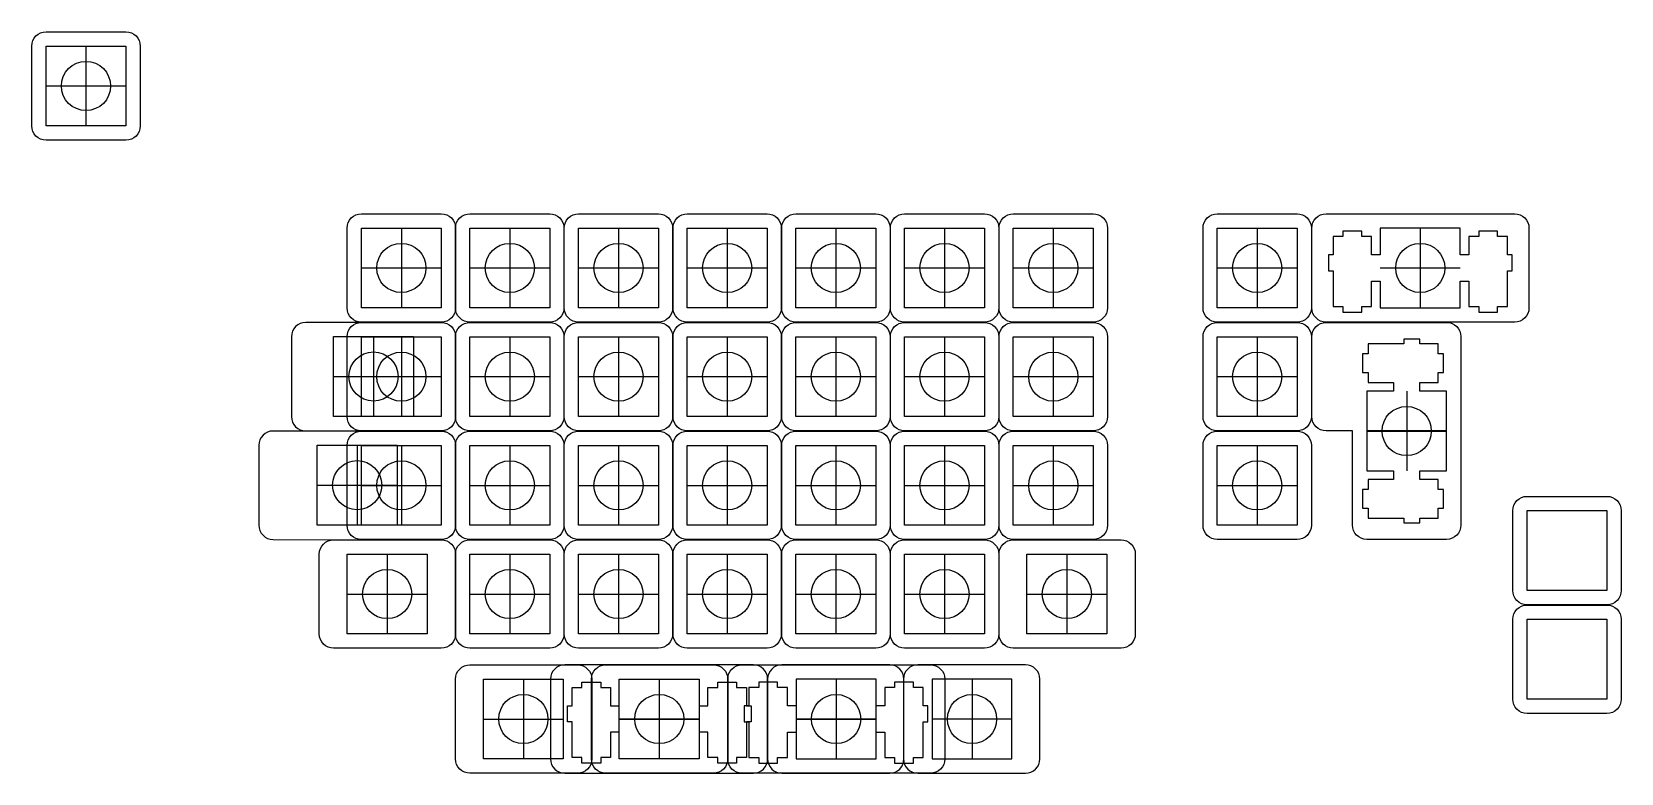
# Model space of a CAD drawing. Header units: millimetres. Extents: x -449 to 264, y -662 to 324.
# Drawn here: x -449.5 to -170.9, y -200.5 to -70.5 of the extents above; entities that cross this region are included whole.
import ezdxf

# ---------------------------------------------------------------- set-up
doc = ezdxf.new("R2010")
doc.units = ezdxf.units.MM
doc.layers.get('0').update_dxf_attribs({"color": 4, "lineweight": 25, "true_color": 0x00ffff})
for name, color, linetype, lineweight, true_color in [('keycap', 56, 'Continuous', 25, 0x808000), ('livello 1', 1, 'Continuous', 25, 0xff0000), ('livello 2', 3, 'Continuous', 25, 0x00ff00), ('livello 3', 6, 'Continuous', 25, 0xff00ff)]:
    doc.layers.add(name, color=color, linetype=linetype, lineweight=lineweight, true_color=true_color)

msp = doc.modelspace()

# ---------------------------------------------------------------- linework, layer by layer
at = {"color": 0}
for p, q in [((-447, -73), (-433, -73)), ((-447, -87), (-447, -73)), ((-433, -73), (-433, -87)), ((-433, -87), (-447, -87)), ((-391.73, -104.9), (-377.73, -104.9)), ((-391.73, -118.9), (-391.73, -104.9)), ((-377.73, -104.9), (-377.73, -118.9)), ((-372.73, -104.9), (-358.73, -104.9)), ((-372.73, -118.9), (-372.73, -104.9)), ((-358.73, -104.9), (-358.73, -118.9)), ((-353.68, -104.9), (-339.68, -104.9)), ((-353.68, -118.9), (-353.68, -104.9)), ((-339.68, -104.9), (-339.68, -118.9)), ((-334.63, -104.9), (-320.63, -104.9)), ((-334.63, -118.9), (-334.63, -104.9)), ((-320.63, -104.9), (-320.63, -118.9)), ((-315.58, -104.9), (-301.58, -104.9)), ((-315.58, -118.9), (-315.58, -104.9)), ((-301.58, -104.9), (-301.58, -118.9)), ((-296.53, -104.9), (-282.53, -104.9)), ((-296.53, -118.9), (-296.53, -104.9)), ((-282.53, -104.9), (-282.53, -118.9)), ((-377.73, -118.9), (-391.73, -118.9)), ((-358.73, -118.9), (-372.73, -118.9)), ((-339.68, -118.9), (-353.68, -118.9)), ((-320.63, -118.9), (-334.63, -118.9)), ((-301.58, -118.9), (-315.58, -118.9)), ((-282.53, -118.9), (-296.53, -118.9)), ((-396.61, -123.93), (-382.61, -123.93)), ((-396.61, -137.93), (-396.61, -123.93)), ((-382.61, -123.93), (-382.61, -137.93)), ((-372.73, -123.95), (-358.73, -123.95)), ((-372.73, -137.95), (-372.73, -123.95)), ((-358.73, -123.95), (-358.73, -137.95)), ((-353.68, -123.95), (-339.68, -123.95)), ((-353.68, -137.95), (-353.68, -123.95)), ((-339.68, -123.95), (-339.68, -137.95)), ((-334.63, -123.95), (-320.63, -123.95)), ((-334.63, -137.95), (-334.63, -123.95)), ((-320.63, -123.95), (-320.63, -137.95)), ((-315.58, -123.95), (-301.58, -123.95)), ((-315.58, -137.95), (-315.58, -123.95)), ((-301.58, -123.95), (-301.58, -137.95)), ((-296.53, -123.95), (-282.53, -123.95)), ((-296.53, -137.95), (-296.53, -123.95)), ((-282.53, -123.95), (-282.53, -137.95)), ((-382.61, -137.93), (-396.61, -137.93)), ((-358.73, -137.95), (-372.73, -137.95)), ((-339.68, -137.95), (-353.68, -137.95)), ((-320.63, -137.95), (-334.63, -137.95)), ((-301.58, -137.95), (-315.58, -137.95)), ((-282.53, -137.95), (-296.53, -137.95)), ((-399.47, -142.98), (-385.47, -142.98)), ((-399.47, -156.98), (-399.47, -142.98)), ((-385.47, -142.98), (-385.47, -156.98)), ((-372.73, -143), (-358.73, -143)), ((-372.73, -157), (-372.73, -143)), ((-358.73, -143), (-358.73, -157)), ((-353.68, -143), (-339.68, -143)), ((-353.68, -157), (-353.68, -143)), ((-339.68, -143), (-339.68, -157)), ((-334.63, -143), (-320.63, -143)), ((-334.63, -157), (-334.63, -143)), ((-320.63, -143), (-320.63, -157)), ((-315.58, -143), (-301.58, -143)), ((-315.58, -157), (-315.58, -143)), ((-301.58, -143), (-301.58, -157)), ((-296.53, -143), (-282.53, -143)), ((-296.53, -157), (-296.53, -143)), ((-282.53, -143), (-282.53, -157)), ((-385.47, -156.98), (-399.47, -156.98)), ((-358.73, -157), (-372.73, -157)), ((-339.68, -157), (-353.68, -157)), ((-320.63, -157), (-334.63, -157)), ((-301.58, -157), (-315.58, -157)), ((-282.53, -157), (-296.53, -157)), ((-394.23, -162.05), (-380.23, -162.05)), ((-394.23, -176.05), (-394.23, -162.05)), ((-380.23, -162.05), (-380.23, -176.05)), ((-372.73, -162.05), (-358.73, -162.05)), ((-372.73, -176.05), (-372.73, -162.05)), ((-358.73, -162.05), (-358.73, -176.05)), ((-353.68, -162.05), (-339.68, -162.05)), ((-353.68, -176.05), (-353.68, -162.05)), ((-339.68, -162.05), (-339.68, -176.05)), ((-334.63, -162.05), (-320.63, -162.05)), ((-334.63, -176.05), (-334.63, -162.05)), ((-320.63, -162.05), (-320.63, -176.05)), ((-315.58, -162.05), (-301.58, -162.05)), ((-315.58, -176.05), (-315.58, -162.05)), ((-301.58, -162.05), (-301.58, -176.05)), ((-296.53, -162.05), (-282.53, -162.05)), ((-296.53, -176.05), (-296.53, -162.05)), ((-282.53, -162.05), (-282.53, -176.05)), ((-380.23, -176.05), (-394.23, -176.05)), ((-358.73, -176.05), (-372.73, -176.05)), ((-339.68, -176.05), (-353.68, -176.05)), ((-320.63, -176.05), (-334.63, -176.05)), ((-301.58, -176.05), (-315.58, -176.05)), ((-282.53, -176.05), (-296.53, -176.05)), ((-370.35, -183.96), (-356.35, -183.96)), ((-370.35, -197.96), (-370.35, -183.96)), ((-356.35, -183.96), (-356.35, -197.96)), ((-346.54, -183.96), (-332.53, -183.96)), ((-346.54, -197.96), (-346.54, -183.96)), ((-332.53, -183.96), (-332.53, -197.96)), ((-322.09, -185.43), (-323.81, -185.43)), ((-323.81, -185.43), (-323.81, -188.66)), ((-318.79, -184.51), (-322.09, -184.51)), ((-322.09, -184.51), (-322.09, -185.43)), ((-318.79, -185.43), (-318.79, -184.51)), ((-317.06, -185.43), (-318.79, -185.43)), ((-317.06, -188.66), (-317.06, -185.43)), ((-315.54, -183.96), (-315.54, -188.66)), ((-301.54, -183.96), (-315.54, -183.96)), ((-301.54, -188.66), (-301.54, -183.96)), ((-298.29, -185.43), (-300.01, -185.43)), ((-300.01, -185.43), (-300.01, -188.66)), ((-294.99, -184.51), (-298.29, -184.51)), ((-298.29, -184.51), (-298.29, -185.43)), ((-294.99, -185.43), (-294.99, -184.51)), ((-293.26, -185.43), (-294.99, -185.43)), ((-293.26, -188.66), (-293.26, -185.43)), ((-323.81, -188.66), (-324.64, -188.66)), ((-324.64, -188.66), (-324.64, -191.46)), ((-315.54, -188.66), (-317.06, -188.66)), ((-300.01, -188.66), (-301.54, -188.66)), ((-292.44, -188.66), (-293.26, -188.66)), ((-292.44, -191.46), (-292.44, -188.66)), ((-324.64, -191.46), (-323.81, -191.46)), ((-323.81, -191.46), (-323.81, -197.73)), ((-293.26, -197.73), (-293.26, -191.46)), ((-293.26, -191.46), (-292.44, -191.46)), ((-317.06, -197.73), (-317.06, -193.26)), ((-317.06, -193.26), (-315.54, -193.26)), ((-315.54, -193.26), (-315.54, -197.96)), ((-301.54, -197.96), (-301.54, -193.26)), ((-301.54, -193.26), (-300.01, -193.26)), ((-300.01, -193.26), (-300.01, -197.73)), ((-323.81, -197.73), (-322.09, -197.73)), ((-322.09, -197.73), (-322.09, -198.71)), ((-318.79, -198.71), (-318.79, -197.73)), ((-318.79, -197.73), (-317.06, -197.73)), ((-300.01, -197.73), (-298.29, -197.73)), ((-298.29, -197.73), (-298.29, -198.71)), ((-294.99, -198.71), (-294.99, -197.73)), ((-294.99, -197.73), (-293.26, -197.73)), ((-356.35, -197.96), (-370.35, -197.96)), ((-332.53, -197.96), (-346.54, -197.96)), ((-322.09, -198.71), (-318.79, -198.71)), ((-315.54, -197.96), (-301.54, -197.96)), ((-298.29, -198.71), (-294.99, -198.71))]:
    msp.add_line(p, q, dxfattribs=at)
at = {"layer": 'keycap', "flags": 128}
for points in [[(-430.5, -87, -0.414214), (-433, -89.5), (-447, -89.5, -0.414214), (-449.5, -87), (-449.5, -73, -0.414214), (-447, -70.5), (-433, -70.5, -0.414214), (-430.5, -73)], [(-375.23, -118.9, -0.414214), (-377.73, -121.4), (-391.73, -121.4, -0.414214), (-394.23, -118.9), (-394.23, -104.9, -0.414214), (-391.73, -102.4), (-377.73, -102.4, -0.414214), (-375.23, -104.9)], [(-358.73, -102.4, -0.414214), (-356.23, -104.9), (-356.23, -118.9, -0.414214), (-358.73, -121.4), (-372.73, -121.4, -0.414214), (-375.23, -118.9), (-375.23, -104.9, -0.414214), (-372.73, -102.4)], [(-339.68, -102.4, -0.414214), (-337.18, -104.9), (-337.18, -118.9, -0.414214), (-339.68, -121.4), (-353.68, -121.4, -0.414214), (-356.18, -118.9), (-356.18, -104.9, -0.414214), (-353.68, -102.4)], [(-320.63, -102.4, -0.414214), (-318.13, -104.9), (-318.13, -118.9, -0.414214), (-320.63, -121.4), (-334.63, -121.4, -0.414214), (-337.13, -118.9), (-337.13, -104.9, -0.414214), (-334.63, -102.4)], [(-301.58, -102.4, -0.414214), (-299.08, -104.9), (-299.08, -118.9, -0.414214), (-301.58, -121.4), (-315.58, -121.4, -0.414214), (-318.08, -118.9), (-318.08, -104.9, -0.414214), (-315.58, -102.4)], [(-282.53, -102.4, -0.414214), (-280.03, -104.9), (-280.03, -118.9, -0.414214), (-282.53, -121.4), (-296.53, -121.4, -0.414214), (-299.03, -118.9), (-299.03, -104.9, -0.414214), (-296.53, -102.4)], [(-356.23, -137.95, -0.414214), (-358.73, -140.45), (-372.73, -140.45, -0.414214), (-375.23, -137.95), (-375.23, -123.95, -0.414214), (-372.73, -121.45), (-358.73, -121.45, -0.414214), (-356.23, -123.95)], [(-356.18, -123.95, -0.414214), (-353.68, -121.45), (-339.68, -121.45, -0.414214), (-337.18, -123.95), (-337.18, -137.95, -0.414214), (-339.68, -140.45), (-353.68, -140.45, -0.414214), (-356.18, -137.95)], [(-334.63, -140.45, -0.414214), (-337.13, -137.95), (-337.13, -123.95, -0.414214), (-334.63, -121.45), (-320.63, -121.45, -0.414214), (-318.13, -123.95), (-318.13, -137.95, -0.414214), (-320.63, -140.45)], [(-315.58, -140.45, -0.414214), (-318.08, -137.95), (-318.08, -123.95, -0.414214), (-315.58, -121.45), (-301.58, -121.45, -0.414214), (-299.08, -123.95), (-299.08, -137.95, -0.414214), (-301.58, -140.45)], [(-280.03, -137.95, -0.414214), (-282.53, -140.45), (-296.53, -140.45, -0.414214), (-299.03, -137.95), (-299.03, -123.95, -0.414214), (-296.53, -121.45), (-282.53, -121.45, -0.414214), (-280.03, -123.95)], [(-356.23, -157, -0.414214), (-358.73, -159.5), (-372.73, -159.5, -0.414214), (-375.23, -157), (-375.23, -143, -0.414214), (-372.73, -140.5), (-358.73, -140.5, -0.414214), (-356.23, -143)], [(-339.68, -140.5, -0.414214), (-337.18, -143), (-337.18, -157, -0.414214), (-339.68, -159.5), (-353.68, -159.5, -0.414214), (-356.18, -157), (-356.18, -143, -0.414214), (-353.68, -140.5)], [(-337.13, -143, -0.414214), (-334.63, -140.5), (-320.63, -140.5, -0.414214), (-318.13, -143), (-318.13, -157, -0.414214), (-320.63, -159.5), (-334.63, -159.5, -0.414214), (-337.13, -157)], [(-318.08, -143, -0.414214), (-315.58, -140.5), (-301.58, -140.5, -0.414214), (-299.08, -143), (-299.08, -157, -0.414214), (-301.58, -159.5), (-315.58, -159.5, -0.414214), (-318.08, -157)], [(-299.03, -143, -0.414214), (-296.53, -140.5), (-282.53, -140.5, -0.414214), (-280.03, -143), (-280.03, -157, -0.414214), (-282.53, -159.5), (-296.53, -159.5, -0.414214), (-299.03, -157)], [(-356.23, -176.05, -0.414214), (-358.73, -178.55), (-372.73, -178.55, -0.414214), (-375.23, -176.05), (-375.23, -162.05, -0.414214), (-372.73, -159.55), (-358.73, -159.55, -0.414214), (-356.23, -162.05)], [(-356.18, -162.05, -0.414214), (-353.68, -159.55), (-339.68, -159.55, -0.414214), (-337.18, -162.05), (-337.18, -176.05, -0.414214), (-339.68, -178.55), (-353.68, -178.55, -0.414214), (-356.18, -176.05)], [(-337.13, -162.05, -0.414214), (-334.63, -159.55), (-320.63, -159.55, -0.414214), (-318.13, -162.05), (-318.13, -176.05, -0.414214), (-320.63, -178.55), (-334.63, -178.55, -0.414214), (-337.13, -176.05)], [(-318.08, -162.05, -0.414214), (-315.58, -159.55), (-301.58, -159.55, -0.414214), (-299.08, -162.05), (-299.08, -176.05, -0.414214), (-301.58, -178.55), (-315.58, -178.55, -0.414214), (-318.08, -176.05)], [(-299.03, -162.05, -0.414214), (-296.53, -159.55), (-282.53, -159.55, -0.414214), (-280.03, -162.05), (-280.03, -176.05, -0.414214), (-282.53, -178.55), (-296.53, -178.55, -0.414214), (-299.03, -176.05)]]:
    msp.add_lwpolyline(points, format="xyb", close=True, dxfattribs=at)
for points in [[(-387.49, -121.45), (-401.49, -121.45, 0.414214), (-403.99, -123.95), (-403.99, -137.95, 0.414214), (-401.49, -140.45), (-387.49, -140.45, 0.414214)], [(-391.73, -121.45), (-377.73, -121.45, -0.414214), (-375.23, -123.95), (-375.23, -137.95, -0.414214), (-377.73, -140.45), (-391.73, -140.45, -0.414214)], [(-391.73, -140.48), (-407.21, -140.48, 0.414214), (-409.71, -142.98), (-409.71, -156.98, 0.414214), (-407.21, -159.48), (-391.73, -159.53, 0.414214)], [(-391.73, -140.48), (-377.73, -140.48, -0.414214), (-375.23, -142.98), (-375.23, -156.98, -0.414214), (-377.73, -159.48), (-391.73, -159.48, -0.414214)], [(-382.61, -178.55), (-396.61, -178.55, -0.414214), (-399.11, -176.05), (-399.11, -162.05, -0.414214), (-396.61, -159.55), (-382.61, -159.55)], [(-391.73, -159.55), (-377.73, -159.55, -0.414214), (-375.23, -162.05), (-375.23, -176.05, -0.414214), (-377.73, -178.55), (-391.73, -178.55, -0.414214)], [(-358.73, -200.46), (-372.73, -200.46, -0.414214), (-375.23, -197.96), (-375.23, -183.96, -0.414214), (-372.73, -181.46), (-358.73, -181.46)], [(-367.85, -181.46), (-353.85, -181.46, -0.414214), (-351.35, -183.96), (-351.35, -197.96, -0.414214), (-353.85, -200.46), (-367.85, -200.46, -0.414214)], [(-334.92, -200.46), (-348.92, -200.46, -0.414214), (-351.42, -197.96), (-351.42, -183.96, -0.414214), (-348.92, -181.46), (-334.92, -181.46)], [(-344.03, -181.46), (-330.03, -181.46, -0.414214), (-327.53, -183.96), (-327.53, -197.96, -0.414214), (-330.03, -200.46), (-344.03, -200.46, -0.414214)], [(-305.33, -200.46), (-325.03, -200.46, -0.414214), (-327.53, -197.96), (-327.53, -183.96, -0.414214), (-325.03, -181.46)], [(-325.03, -181.46), (-291.99, -181.46, -0.414214), (-289.49, -183.96), (-289.49, -197.96, -0.414214), (-291.99, -200.46), (-305.33, -200.46)]]:
    msp.add_lwpolyline(points, format="xyb", dxfattribs=at)
at = {"layer": 'livello 1', "flags": 128}
for points in [[(-440, -73), (-440, -87)], [(-447, -80), (-433, -80)], [(-384.73, -104.9), (-384.73, -118.9)], [(-365.73, -104.9), (-365.73, -118.9)], [(-346.68, -104.9), (-346.68, -118.9)], [(-327.63, -104.9), (-327.63, -118.9)], [(-308.58, -104.9), (-308.58, -118.9)], [(-289.53, -104.9), (-289.53, -118.9)], [(-391.73, -111.9), (-377.73, -111.9)], [(-372.73, -111.9), (-358.73, -111.9)], [(-353.68, -111.9), (-339.68, -111.9)], [(-334.63, -111.9), (-320.63, -111.9)], [(-315.58, -111.9), (-301.58, -111.9)], [(-296.53, -111.9), (-282.53, -111.9)], [(-389.61, -123.93), (-389.61, -137.93)], [(-365.73, -123.95), (-365.73, -137.95)], [(-346.68, -123.95), (-346.68, -137.95)], [(-327.63, -123.95), (-327.63, -137.95)], [(-308.58, -123.95), (-308.58, -137.95)], [(-289.53, -123.95), (-289.53, -137.95)], [(-396.61, -130.93), (-382.61, -130.93)], [(-372.73, -130.95), (-358.73, -130.95)], [(-353.68, -130.95), (-339.68, -130.95)], [(-334.63, -130.95), (-320.63, -130.95)], [(-315.58, -130.95), (-301.58, -130.95)], [(-296.53, -130.95), (-282.53, -130.95)], [(-392.47, -142.98), (-392.47, -156.98)], [(-365.73, -143), (-365.73, -157)], [(-346.68, -143), (-346.68, -157)], [(-327.63, -143), (-327.63, -157)], [(-308.58, -143), (-308.58, -157)], [(-289.53, -143), (-289.53, -157)], [(-399.47, -149.98), (-385.47, -149.98)], [(-372.73, -150), (-358.73, -150)], [(-353.68, -150), (-339.68, -150)], [(-334.63, -150), (-320.63, -150)], [(-315.58, -150), (-301.58, -150)], [(-296.53, -150), (-282.53, -150)], [(-387.23, -162.05), (-387.23, -176.05)], [(-365.73, -162.05), (-365.73, -176.05)], [(-346.68, -162.05), (-346.68, -176.05)], [(-327.63, -162.05), (-327.63, -176.05)], [(-308.58, -162.05), (-308.58, -176.05)], [(-289.53, -162.05), (-289.53, -176.05)], [(-394.23, -169.05), (-380.23, -169.05)], [(-372.73, -169.05), (-358.73, -169.05)], [(-353.68, -169.05), (-339.68, -169.05)], [(-334.63, -169.05), (-320.63, -169.05)], [(-315.58, -169.05), (-301.58, -169.05)], [(-296.53, -169.05), (-282.53, -169.05)], [(-363.35, -183.96), (-363.35, -197.96)], [(-339.53, -183.96), (-339.53, -197.96)], [(-308.54, -183.96), (-308.54, -197.96)], [(-370.35, -190.96), (-356.35, -190.96)], [(-346.53, -190.96), (-332.54, -190.96)], [(-315.53, -190.96), (-301.54, -190.96)]]:
    msp.add_lwpolyline(points, dxfattribs=at)
at = {"layer": 'livello 2'}
for centre in [(-440, -80), (-384.73, -111.9), (-365.73, -111.9), (-346.68, -111.9), (-327.63, -111.9), (-308.58, -111.9), (-289.53, -111.9), (-389.61, -130.93), (-365.73, -130.95), (-346.68, -130.95), (-327.63, -130.95), (-308.58, -130.95), (-289.53, -130.95), (-392.47, -149.98), (-365.73, -150), (-346.68, -150), (-327.63, -150), (-308.58, -150), (-289.53, -150), (-387.23, -169.05), (-365.73, -169.05), (-346.68, -169.05), (-327.63, -169.05), (-308.58, -169.05), (-289.53, -169.05), (-363.35, -190.96), (-339.53, -190.96), (-308.54, -190.96)]:
    msp.add_circle(centre, 4.31, dxfattribs=at)
at = {"layer": 'livello 3', "color": 0}
for p, q in [((-391.73, -104.9), (-377.73, -104.9)), ((-391.73, -118.9), (-391.73, -104.9)), ((-377.73, -104.9), (-377.73, -118.9)), ((-372.73, -104.9), (-358.73, -104.9)), ((-372.73, -118.9), (-372.73, -104.9)), ((-358.73, -104.9), (-358.73, -118.9)), ((-353.68, -104.9), (-339.68, -104.9)), ((-353.68, -118.9), (-353.68, -104.9)), ((-339.68, -104.9), (-339.68, -118.9)), ((-334.63, -104.9), (-320.63, -104.9)), ((-334.63, -118.9), (-334.63, -104.9)), ((-320.63, -104.9), (-320.63, -118.9)), ((-315.58, -104.9), (-301.58, -104.9)), ((-315.58, -118.9), (-315.58, -104.9)), ((-301.58, -104.9), (-301.58, -118.9)), ((-296.53, -104.9), (-282.53, -104.9)), ((-296.53, -118.9), (-296.53, -104.9)), ((-282.53, -104.9), (-282.53, -118.9)), ((-277.48, -104.9), (-263.48, -104.9)), ((-277.48, -118.9), (-277.48, -104.9)), ((-263.48, -104.9), (-263.48, -118.9)), ((-241.73, -104.9), (-227.74, -104.9)), ((-241.73, -118.9), (-241.73, -104.9)), ((-227.74, -104.9), (-227.74, -118.9)), ((-216.41, -105.45), (-219.71, -105.45)), ((-219.71, -105.45), (-219.71, -106.37)), ((-216.41, -106.37), (-216.41, -105.45)), ((-213.16, -104.9), (-213.16, -109.6)), ((-199.16, -104.9), (-213.16, -104.9)), ((-199.16, -109.6), (-199.16, -104.9)), ((-192.61, -105.45), (-195.91, -105.45)), ((-195.91, -105.45), (-195.91, -106.37)), ((-192.61, -106.37), (-192.61, -105.45)), ((-219.71, -106.37), (-221.43, -106.37)), ((-221.43, -106.37), (-221.43, -109.6)), ((-214.68, -106.37), (-216.41, -106.37)), ((-214.68, -109.6), (-214.68, -106.37)), ((-195.91, -106.37), (-197.63, -106.37)), ((-197.63, -106.37), (-197.63, -109.6)), ((-190.89, -106.37), (-192.61, -106.37)), ((-190.89, -109.6), (-190.89, -106.37)), ((-221.43, -109.6), (-222.26, -109.6)), ((-222.26, -109.6), (-222.26, -112.4)), ((-213.16, -109.6), (-214.68, -109.6)), ((-197.63, -109.6), (-199.16, -109.6)), ((-190.06, -109.6), (-190.89, -109.6)), ((-190.06, -112.4), (-190.06, -109.6)), ((-222.26, -112.4), (-221.43, -112.4)), ((-221.43, -112.4), (-221.43, -118.67)), ((-214.68, -118.67), (-214.68, -114.2)), ((-214.68, -114.2), (-213.16, -114.2)), ((-213.16, -114.2), (-213.16, -118.9)), ((-199.16, -118.9), (-199.16, -114.2)), ((-199.16, -114.2), (-197.63, -114.2)), ((-197.63, -114.2), (-197.63, -118.67)), ((-190.89, -118.67), (-190.89, -112.4)), ((-190.89, -112.4), (-190.06, -112.4)), ((-377.73, -118.9), (-391.73, -118.9)), ((-358.73, -118.9), (-372.73, -118.9)), ((-339.68, -118.9), (-353.68, -118.9)), ((-320.63, -118.9), (-334.63, -118.9)), ((-301.58, -118.9), (-315.58, -118.9)), ((-282.53, -118.9), (-296.53, -118.9)), ((-263.48, -118.9), (-277.48, -118.9)), ((-227.74, -118.9), (-241.73, -118.9)), ((-221.43, -118.67), (-219.71, -118.67)), ((-219.71, -118.67), (-219.71, -119.65)), ((-219.71, -119.65), (-216.41, -119.65)), ((-216.41, -119.65), (-216.41, -118.67)), ((-216.41, -118.67), (-214.68, -118.67)), ((-213.16, -118.9), (-199.16, -118.9)), ((-197.63, -118.67), (-195.91, -118.67)), ((-195.91, -118.67), (-195.91, -119.65)), ((-195.91, -119.65), (-192.61, -119.65)), ((-192.61, -119.65), (-192.61, -118.67)), ((-192.61, -118.67), (-190.89, -118.67)), ((-391.73, -123.95), (-377.73, -123.95)), ((-391.73, -137.95), (-391.73, -123.95)), ((-377.73, -123.95), (-377.73, -137.95)), ((-372.73, -123.95), (-358.73, -123.95)), ((-372.73, -137.95), (-372.73, -123.95)), ((-358.73, -123.95), (-358.73, -137.95)), ((-353.68, -123.95), (-339.68, -123.95)), ((-353.68, -137.95), (-353.68, -123.95)), ((-339.68, -123.95), (-339.68, -137.95)), ((-334.63, -123.95), (-320.63, -123.95)), ((-334.63, -137.95), (-334.63, -123.95)), ((-320.63, -123.95), (-320.63, -137.95)), ((-315.58, -123.95), (-301.58, -123.95)), ((-315.58, -137.95), (-315.58, -123.95)), ((-301.58, -123.95), (-301.58, -137.95)), ((-296.53, -123.95), (-282.53, -123.95)), ((-296.53, -137.95), (-296.53, -123.95)), ((-282.53, -123.95), (-282.53, -137.95)), ((-277.48, -123.95), (-263.48, -123.95)), ((-277.48, -137.95), (-277.48, -123.95)), ((-263.48, -123.95), (-263.48, -137.95)), ((-241.73, -123.95), (-227.74, -123.95)), ((-241.73, -137.95), (-241.73, -123.95)), ((-227.74, -123.95), (-227.74, -137.95)), ((-209.04, -125.2), (-215.31, -125.2)), ((-215.31, -125.2), (-215.31, -126.92)), ((-209.04, -124.37), (-209.04, -125.2)), ((-206.24, -124.37), (-209.04, -124.37)), ((-206.24, -125.2), (-206.24, -124.37)), ((-203.01, -125.2), (-206.24, -125.2)), ((-203.01, -126.92), (-203.01, -125.2)), ((-215.31, -126.92), (-216.29, -126.92)), ((-216.29, -126.92), (-216.29, -130.22)), ((-202.09, -126.92), (-203.01, -126.92)), ((-202.09, -130.22), (-202.09, -126.92)), ((-216.29, -130.22), (-215.31, -130.22)), ((-215.31, -130.22), (-215.31, -131.95)), ((-203.01, -131.95), (-203.01, -130.22)), ((-203.01, -130.22), (-202.09, -130.22)), ((-210.84, -133.48), (-215.54, -133.48)), ((-215.54, -133.48), (-215.54, -147.47)), ((-215.31, -131.95), (-210.84, -131.95)), ((-210.84, -131.95), (-210.84, -133.48)), ((-206.24, -133.48), (-206.24, -131.95)), ((-206.24, -131.95), (-203.01, -131.95)), ((-201.54, -133.48), (-206.24, -133.48)), ((-201.54, -147.47), (-201.54, -133.48)), ((-377.73, -137.95), (-391.73, -137.95)), ((-358.73, -137.95), (-372.73, -137.95)), ((-339.68, -137.95), (-353.68, -137.95)), ((-320.63, -137.95), (-334.63, -137.95)), ((-301.58, -137.95), (-315.58, -137.95)), ((-282.53, -137.95), (-296.53, -137.95)), ((-263.48, -137.95), (-277.48, -137.95)), ((-227.74, -137.95), (-241.73, -137.95)), ((-391.73, -143), (-377.73, -143)), ((-391.73, -157), (-391.73, -143)), ((-377.73, -143), (-377.73, -157)), ((-372.73, -143), (-358.73, -143)), ((-372.73, -157), (-372.73, -143)), ((-358.73, -143), (-358.73, -157)), ((-353.68, -143), (-339.68, -143)), ((-353.68, -157), (-353.68, -143)), ((-339.68, -143), (-339.68, -157)), ((-334.63, -143), (-320.63, -143)), ((-334.63, -157), (-334.63, -143)), ((-320.63, -143), (-320.63, -157)), ((-315.58, -143), (-301.58, -143)), ((-315.58, -157), (-315.58, -143)), ((-301.58, -143), (-301.58, -157)), ((-296.53, -143), (-282.53, -143)), ((-296.53, -157), (-296.53, -143)), ((-282.53, -143), (-282.53, -157)), ((-277.48, -143), (-263.48, -143)), ((-277.48, -157), (-277.48, -143)), ((-263.48, -143), (-263.48, -157)), ((-241.73, -143), (-227.74, -143)), ((-241.73, -157), (-241.73, -143)), ((-227.74, -143), (-227.74, -157)), ((-215.54, -147.47), (-210.84, -147.47)), ((-210.84, -147.47), (-210.84, -149)), ((-206.24, -149), (-206.24, -147.47)), ((-206.24, -147.47), (-201.54, -147.47)), ((-210.84, -149), (-215.31, -149)), ((-215.31, -149), (-215.31, -150.72)), ((-203.01, -149), (-206.24, -149)), ((-203.01, -150.72), (-203.01, -149)), ((-215.31, -150.72), (-216.29, -150.72)), ((-216.29, -150.72), (-216.29, -154.02)), ((-202.09, -150.72), (-203.01, -150.72)), ((-202.09, -154.02), (-202.09, -150.72)), ((-216.29, -154.02), (-215.31, -154.02)), ((-215.31, -154.02), (-215.31, -155.75)), ((-215.31, -155.75), (-209.04, -155.75)), ((-209.04, -155.75), (-209.04, -156.57)), ((-206.24, -156.57), (-206.24, -155.75)), ((-206.24, -155.75), (-203.01, -155.75)), ((-203.01, -155.75), (-203.01, -154.02)), ((-203.01, -154.02), (-202.09, -154.02)), ((-187.44, -154.43), (-173.44, -154.43)), ((-187.44, -168.43), (-187.44, -154.43)), ((-173.44, -154.43), (-173.44, -168.43)), ((-377.73, -157), (-391.73, -157)), ((-358.73, -157), (-372.73, -157)), ((-339.68, -157), (-353.68, -157)), ((-320.63, -157), (-334.63, -157)), ((-301.58, -157), (-315.58, -157)), ((-282.53, -157), (-296.53, -157)), ((-263.48, -157), (-277.48, -157)), ((-227.74, -157), (-241.73, -157)), ((-209.04, -156.57), (-206.24, -156.57)), ((-372.73, -162.05), (-358.73, -162.05)), ((-372.73, -176.05), (-372.73, -162.05)), ((-358.73, -162.05), (-358.73, -176.05)), ((-353.68, -162.05), (-339.68, -162.05)), ((-353.68, -176.05), (-353.68, -162.05)), ((-339.68, -162.05), (-339.68, -176.05)), ((-334.63, -162.05), (-320.63, -162.05)), ((-334.63, -176.05), (-334.63, -162.05)), ((-320.63, -162.05), (-320.63, -176.05)), ((-315.58, -162.05), (-301.58, -162.05)), ((-315.58, -176.05), (-315.58, -162.05)), ((-301.58, -162.05), (-301.58, -176.05)), ((-296.53, -162.05), (-282.53, -162.05)), ((-296.53, -176.05), (-296.53, -162.05)), ((-282.53, -162.05), (-282.53, -176.05)), ((-275.1, -162.05), (-261.1, -162.05)), ((-275.1, -176.05), (-275.1, -162.05)), ((-261.1, -162.05), (-261.1, -176.05)), ((-173.44, -168.43), (-187.44, -168.43)), ((-187.44, -173.48), (-173.44, -173.48)), ((-187.44, -187.48), (-187.44, -173.48)), ((-173.44, -173.48), (-173.44, -187.48)), ((-358.73, -176.05), (-372.73, -176.05)), ((-339.68, -176.05), (-353.68, -176.05)), ((-320.63, -176.05), (-334.63, -176.05)), ((-301.58, -176.05), (-315.58, -176.05)), ((-282.53, -176.05), (-296.53, -176.05)), ((-261.1, -176.05), (-275.1, -176.05)), ((-173.44, -187.48), (-187.44, -187.48))]:
    msp.add_line(p, q, dxfattribs=at)
at = {"layer": 'livello 3'}
for p, q in [((-354.81, -188.66), (-354.81, -185.43)), ((-354.81, -185.43), (-353.08, -185.43)), ((-353.08, -185.43), (-353.08, -184.51)), ((-353.08, -184.51), (-349.78, -184.51)), ((-349.78, -184.51), (-349.78, -185.43)), ((-349.78, -185.43), (-348.06, -185.43)), ((-348.06, -185.43), (-348.06, -188.66)), ((-346.53, -188.66), (-346.53, -183.96)), ((-346.53, -183.96), (-332.53, -183.96)), ((-332.53, -183.96), (-332.53, -188.66)), ((-331.01, -188.66), (-331.01, -185.43)), ((-331.01, -185.43), (-329.28, -185.43)), ((-329.28, -185.43), (-329.28, -184.51)), ((-329.28, -184.51), (-325.98, -184.51)), ((-325.98, -184.51), (-325.98, -185.43)), ((-325.98, -185.43), (-324.26, -185.43)), ((-324.26, -185.43), (-324.26, -188.66)), ((-301.53, -183.96), (-315.54, -183.96)), ((-315.54, -183.96), (-315.54, -197.96)), ((-301.53, -197.96), (-301.53, -183.96)), ((-277.72, -183.96), (-291.72, -183.96)), ((-291.72, -183.96), (-291.72, -197.96)), ((-277.72, -197.96), (-277.72, -183.96)), ((-355.63, -191.46), (-355.63, -188.66)), ((-355.63, -188.66), (-354.81, -188.66)), ((-348.06, -188.66), (-346.53, -188.66)), ((-332.53, -188.66), (-331.01, -188.66)), ((-324.26, -188.66), (-323.43, -188.66)), ((-323.43, -188.66), (-323.43, -191.46)), ((-354.81, -191.46), (-355.63, -191.46)), ((-354.81, -197.73), (-354.81, -191.46)), ((-323.43, -191.46), (-324.26, -191.46)), ((-324.26, -191.46), (-324.26, -197.73)), ((-346.53, -193.26), (-348.06, -193.26)), ((-348.06, -193.26), (-348.06, -197.73)), ((-346.53, -197.96), (-346.53, -193.26)), ((-331.01, -193.26), (-332.53, -193.26)), ((-332.53, -193.26), (-332.53, -197.96)), ((-331.01, -197.73), (-331.01, -193.26)), ((-353.08, -197.73), (-354.81, -197.73)), ((-353.08, -198.71), (-353.08, -197.73)), ((-348.06, -197.73), (-349.78, -197.73)), ((-349.78, -197.73), (-349.78, -198.71)), ((-329.28, -197.73), (-331.01, -197.73)), ((-329.28, -198.71), (-329.28, -197.73)), ((-324.26, -197.73), (-325.98, -197.73)), ((-325.98, -197.73), (-325.98, -198.71)), ((-349.78, -198.71), (-353.08, -198.71)), ((-332.53, -197.96), (-346.53, -197.96)), ((-325.98, -198.71), (-329.28, -198.71)), ((-315.54, -197.96), (-301.53, -197.96)), ((-291.72, -197.96), (-277.72, -197.96))]:
    msp.add_line(p, q, dxfattribs=at)
at = {"layer": 'livello 3', "flags": 128}
for points in [[(-377.73, -102.4, -0.414214), (-375.23, -104.9), (-375.23, -118.9, -0.414214), (-377.73, -121.4), (-391.73, -121.4, -0.414214), (-394.23, -118.9), (-394.23, -104.9, -0.414214), (-391.73, -102.4)], [(-358.73, -102.4, -0.414214), (-356.23, -104.9), (-356.23, -118.9, -0.414214), (-358.73, -121.4), (-372.73, -121.4, -0.414214), (-375.23, -118.9), (-375.23, -104.9, -0.414214), (-372.73, -102.4)], [(-339.68, -102.4, -0.414214), (-337.18, -104.9), (-337.18, -118.9, -0.414214), (-339.68, -121.4), (-353.68, -121.4, -0.414214), (-356.18, -118.9), (-356.18, -104.9, -0.414214), (-353.68, -102.4)], [(-320.63, -102.4, -0.414214), (-318.13, -104.9), (-318.13, -118.9, -0.414214), (-320.63, -121.4), (-334.63, -121.4, -0.414214), (-337.13, -118.9), (-337.13, -104.9, -0.414214), (-334.63, -102.4)], [(-301.58, -102.4, -0.414214), (-299.08, -104.9), (-299.08, -118.9, -0.414214), (-301.58, -121.4), (-315.58, -121.4, -0.414214), (-318.08, -118.9), (-318.08, -104.9, -0.414214), (-315.58, -102.4)], [(-282.53, -102.4, -0.414214), (-280.03, -104.9), (-280.03, -118.9, -0.414214), (-282.53, -121.4), (-296.53, -121.4, -0.414214), (-299.03, -118.9), (-299.03, -104.9, -0.414214), (-296.53, -102.4)], [(-263.48, -102.4, -0.414214), (-260.98, -104.9), (-260.98, -118.9, -0.414214), (-263.48, -121.4), (-277.48, -121.4, -0.414214), (-279.98, -118.9), (-279.98, -104.9, -0.414214), (-277.48, -102.4)], [(-227.74, -102.4, -0.414214), (-225.24, -104.9), (-225.24, -118.9, -0.414214), (-227.74, -121.4), (-241.73, -121.4, -0.414214), (-244.23, -118.9), (-244.23, -104.9, -0.414214), (-241.73, -102.4)], [(-394.23, -123.95, -0.414214), (-391.73, -121.45), (-377.73, -121.45, -0.414214), (-375.23, -123.95), (-375.23, -137.95, -0.414214), (-377.73, -140.45), (-391.73, -140.45, -0.414214), (-394.23, -137.95)], [(-356.23, -137.95, -0.414214), (-358.73, -140.45), (-372.73, -140.45, -0.414214), (-375.23, -137.95), (-375.23, -123.95, -0.414214), (-372.73, -121.45), (-358.73, -121.45, -0.414214), (-356.23, -123.95)], [(-356.18, -123.95, -0.414214), (-353.68, -121.45), (-339.68, -121.45, -0.414214), (-337.18, -123.95), (-337.18, -137.95, -0.414214), (-339.68, -140.45), (-353.68, -140.45, -0.414214), (-356.18, -137.95)], [(-334.63, -140.45, -0.414214), (-337.13, -137.95), (-337.13, -123.95, -0.414214), (-334.63, -121.45), (-320.63, -121.45, -0.414214), (-318.13, -123.95), (-318.13, -137.95, -0.414214), (-320.63, -140.45)], [(-315.58, -140.45, -0.414214), (-318.08, -137.95), (-318.08, -123.95, -0.414214), (-315.58, -121.45), (-301.58, -121.45, -0.414214), (-299.08, -123.95), (-299.08, -137.95, -0.414214), (-301.58, -140.45)], [(-280.03, -137.95, -0.414214), (-282.53, -140.45), (-296.53, -140.45, -0.414214), (-299.03, -137.95), (-299.03, -123.95, -0.414214), (-296.53, -121.45), (-282.53, -121.45, -0.414214), (-280.03, -123.95)], [(-279.98, -123.95, -0.414214), (-277.48, -121.45), (-263.48, -121.45, -0.414214), (-260.98, -123.95), (-260.98, -137.95, -0.414214), (-263.48, -140.45), (-277.48, -140.45, -0.414214), (-279.98, -137.95)], [(-244.23, -123.95, -0.414214), (-241.73, -121.45), (-227.74, -121.45, -0.414214), (-225.24, -123.95), (-225.24, -137.95, -0.414214), (-227.74, -140.45), (-241.73, -140.45, -0.414214), (-244.23, -137.95)], [(-394.23, -143, -0.414214), (-391.73, -140.5), (-377.73, -140.5, -0.414214), (-375.23, -143), (-375.23, -157, -0.414214), (-377.73, -159.5), (-391.73, -159.5, -0.414214), (-394.23, -157)], [(-356.23, -157, -0.414214), (-358.73, -159.5), (-372.73, -159.5, -0.414214), (-375.23, -157), (-375.23, -143, -0.414214), (-372.73, -140.5), (-358.73, -140.5, -0.414214), (-356.23, -143)], [(-339.68, -140.5, -0.414214), (-337.18, -143), (-337.18, -157, -0.414214), (-339.68, -159.5), (-353.68, -159.5, -0.414214), (-356.18, -157), (-356.18, -143, -0.414214), (-353.68, -140.5)], [(-337.13, -143, -0.414214), (-334.63, -140.5), (-320.63, -140.5, -0.414214), (-318.13, -143), (-318.13, -157, -0.414214), (-320.63, -159.5), (-334.63, -159.5, -0.414214), (-337.13, -157)], [(-318.08, -143, -0.414214), (-315.58, -140.5), (-301.58, -140.5, -0.414214), (-299.08, -143), (-299.08, -157, -0.414214), (-301.58, -159.5), (-315.58, -159.5, -0.414214), (-318.08, -157)], [(-299.03, -143, -0.414214), (-296.53, -140.5), (-282.53, -140.5, -0.414214), (-280.03, -143), (-280.03, -157, -0.414214), (-282.53, -159.5), (-296.53, -159.5, -0.414214), (-299.03, -157)], [(-279.98, -143, -0.414214), (-277.48, -140.5), (-263.48, -140.5, -0.414214), (-260.98, -143), (-260.98, -157, -0.414214), (-263.48, -159.5), (-277.48, -159.5, -0.414214), (-279.98, -157)], [(-244.23, -143, -0.414214), (-241.73, -140.5), (-227.74, -140.5, -0.414214), (-225.24, -143), (-225.24, -157, -0.414214), (-227.74, -159.5), (-241.73, -159.5, -0.414214), (-244.23, -157)], [(-170.94, -168.43, -0.414214), (-173.44, -170.93), (-187.44, -170.93, -0.414214), (-189.94, -168.43), (-189.94, -154.43, -0.414214), (-187.44, -151.93), (-173.44, -151.93, -0.414214), (-170.94, -154.43)], [(-356.23, -176.05, -0.414214), (-358.73, -178.55), (-372.73, -178.55, -0.414214), (-375.23, -176.05), (-375.23, -162.05, -0.414214), (-372.73, -159.55), (-358.73, -159.55, -0.414214), (-356.23, -162.05)], [(-356.18, -162.05, -0.414214), (-353.68, -159.55), (-339.68, -159.55, -0.414214), (-337.18, -162.05), (-337.18, -176.05, -0.414214), (-339.68, -178.55), (-353.68, -178.55, -0.414214), (-356.18, -176.05)], [(-337.13, -162.05, -0.414214), (-334.63, -159.55), (-320.63, -159.55, -0.414214), (-318.13, -162.05), (-318.13, -176.05, -0.414214), (-320.63, -178.55), (-334.63, -178.55, -0.414214), (-337.13, -176.05)], [(-318.08, -162.05, -0.414214), (-315.58, -159.55), (-301.58, -159.55, -0.414214), (-299.08, -162.05), (-299.08, -176.05, -0.414214), (-301.58, -178.55), (-315.58, -178.55, -0.414214), (-318.08, -176.05)], [(-299.03, -162.05, -0.414214), (-296.53, -159.55), (-282.53, -159.55, -0.414214), (-280.03, -162.05), (-280.03, -176.05, -0.414214), (-282.53, -178.55), (-296.53, -178.55, -0.414214), (-299.03, -176.05)], [(-170.94, -187.48, -0.414214), (-173.44, -189.98), (-187.44, -189.98, -0.414214), (-189.94, -187.48), (-189.94, -173.48, -0.414214), (-187.44, -170.98), (-173.44, -170.98, -0.414214), (-170.94, -173.48)]]:
    msp.add_lwpolyline(points, format="xyb", close=True, dxfattribs=at)
for points in [[(-202.96, -121.4), (-222.66, -121.4, -0.414214), (-225.16, -118.9), (-225.16, -104.9, -0.414214), (-222.66, -102.4)], [(-222.66, -102.4), (-189.61, -102.4, -0.414214), (-187.11, -104.9), (-187.11, -118.9, -0.414214), (-189.61, -121.4), (-202.96, -121.4)], [(-218.04, -140.45), (-222.66, -140.45, -0.414214), (-225.16, -137.95), (-225.16, -123.95, -0.414214), (-222.66, -121.45)], [(-215.89, -121.45, -0.035506), (-215.54, -121.43), (-201.54, -121.43, -0.414214), (-199.04, -123.93), (-199.04, -137.27)], [(-199.04, -137.27), (-199.04, -156.97, -0.414214), (-201.54, -159.47), (-215.54, -159.47, -0.414214), (-218.04, -156.97)], [(-263.48, -178.55), (-277.48, -178.55, -0.414214), (-279.98, -176.05), (-279.98, -162.05, -0.414214), (-277.48, -159.55), (-263.48, -159.55)], [(-272.6, -159.55), (-258.6, -159.55, -0.414214), (-256.1, -162.05), (-256.1, -176.05, -0.414214), (-258.6, -178.55), (-272.6, -178.55, -0.414214)], [(-323.04, -181.46), (-356.08, -181.46, 0.414214), (-358.58, -183.96), (-358.58, -197.96, 0.414214), (-356.08, -200.46), (-342.74, -200.46)], [(-342.74, -200.46), (-323.04, -200.46, 0.414214), (-320.54, -197.96), (-320.54, -183.96, 0.414214), (-323.04, -181.46)], [(-304.04, -181.46), (-318.04, -181.46, 0.414214), (-320.54, -183.96), (-320.54, -197.96, 0.414214), (-318.04, -200.46), (-304.04, -200.46, 0.414214)], [(-313.15, -200.46), (-299.15, -200.46, 0.414214), (-296.65, -197.96), (-296.65, -183.96, 0.414214), (-299.15, -181.46), (-313.15, -181.46)], [(-280.22, -181.46), (-294.22, -181.46, 0.414214), (-296.72, -183.96), (-296.72, -197.96, 0.414214), (-294.22, -200.46), (-280.22, -200.46, 0.414214)], [(-289.34, -200.46), (-275.34, -200.46, 0.414214), (-272.84, -197.96), (-272.84, -183.96, 0.414214), (-275.34, -181.46), (-289.34, -181.46)]]:
    msp.add_lwpolyline(points, format="xyb", dxfattribs=at)
for points in [[(-384.73, -104.9), (-384.73, -118.9)], [(-365.73, -104.9), (-365.73, -118.9)], [(-346.68, -104.9), (-346.68, -118.9)], [(-327.63, -104.9), (-327.63, -118.9)], [(-308.58, -104.9), (-308.58, -118.9)], [(-289.53, -104.9), (-289.53, -118.9)], [(-270.48, -104.9), (-270.48, -118.9)], [(-234.74, -104.9), (-234.74, -118.9)], [(-206.16, -104.9), (-206.16, -118.9)], [(-391.73, -111.9), (-377.73, -111.9)], [(-372.73, -111.9), (-358.73, -111.9)], [(-353.68, -111.9), (-339.68, -111.9)], [(-334.63, -111.9), (-320.63, -111.9)], [(-315.58, -111.9), (-301.58, -111.9)], [(-296.53, -111.9), (-282.53, -111.9)], [(-277.48, -111.9), (-263.48, -111.9)], [(-241.73, -111.9), (-227.74, -111.9)], [(-213.16, -111.9), (-199.16, -111.9)], [(-222.66, -121.45), (-201.19, -121.45)], [(-384.73, -123.95), (-384.73, -137.95)], [(-365.73, -123.95), (-365.73, -137.95)], [(-346.68, -123.95), (-346.68, -137.95)], [(-327.63, -123.95), (-327.63, -137.95)], [(-308.58, -123.95), (-308.58, -137.95)], [(-289.53, -123.95), (-289.53, -137.95)], [(-270.48, -123.95), (-270.48, -137.95)], [(-234.74, -123.95), (-234.74, -137.95)], [(-391.73, -130.95), (-377.73, -130.95)], [(-372.73, -130.95), (-358.73, -130.95)], [(-353.68, -130.95), (-339.68, -130.95)], [(-334.63, -130.95), (-320.63, -130.95)], [(-315.58, -130.95), (-301.58, -130.95)], [(-296.53, -130.95), (-282.53, -130.95)], [(-277.48, -130.95), (-263.48, -130.95)], [(-241.73, -130.95), (-227.74, -130.95)], [(-208.54, -133.48), (-208.54, -147.48)], [(-218.04, -156.97), (-218.04, -140.45)], [(-202.96, -140.45), (-215.54, -140.45)], [(-215.54, -140.48), (-201.54, -140.48)], [(-201.54, -140.45), (-202.96, -140.45)], [(-384.73, -143), (-384.73, -157)], [(-365.73, -143), (-365.73, -157)], [(-346.68, -143), (-346.68, -157)], [(-327.63, -143), (-327.63, -157)], [(-308.58, -143), (-308.58, -157)], [(-289.53, -143), (-289.53, -157)], [(-270.48, -143), (-270.48, -157)], [(-234.74, -143), (-234.74, -157)], [(-391.73, -150), (-377.73, -150)], [(-372.73, -150), (-358.73, -150)], [(-353.68, -150), (-339.68, -150)], [(-334.63, -150), (-320.63, -150)], [(-315.58, -150), (-301.58, -150)], [(-296.53, -150), (-282.53, -150)], [(-277.48, -150), (-263.48, -150)], [(-241.73, -150), (-227.74, -150)], [(-365.73, -162.05), (-365.73, -176.05)], [(-346.68, -162.05), (-346.68, -176.05)], [(-327.63, -162.05), (-327.63, -176.05)], [(-308.58, -162.05), (-308.58, -176.05)], [(-289.53, -162.05), (-289.53, -176.05)], [(-268.1, -162.05), (-268.1, -176.05)], [(-372.73, -169.05), (-358.73, -169.05)], [(-353.68, -169.05), (-339.68, -169.05)], [(-334.63, -169.05), (-320.63, -169.05)], [(-315.58, -169.05), (-301.58, -169.05)], [(-296.53, -169.05), (-282.53, -169.05)], [(-275.1, -169.05), (-261.1, -169.05)], [(-339.53, -183.96), (-339.53, -197.96)], [(-308.54, -183.96), (-308.54, -197.96)], [(-284.72, -183.96), (-284.72, -197.96)], [(-332.54, -190.96), (-346.53, -190.96)], [(-301.54, -190.96), (-315.53, -190.96)], [(-277.72, -190.96), (-291.72, -190.96)]]:
    msp.add_lwpolyline(points, dxfattribs=at)
at = {"layer": 'livello 3'}
for centre in [(-384.73, -111.9), (-365.73, -111.9), (-346.68, -111.9), (-327.63, -111.9), (-308.58, -111.9), (-289.53, -111.9), (-270.48, -111.9), (-234.74, -111.9), (-206.16, -111.9), (-384.73, -130.95), (-365.73, -130.95), (-346.68, -130.95), (-327.63, -130.95), (-308.58, -130.95), (-289.53, -130.95), (-270.48, -130.95), (-234.74, -130.95), (-208.54, -140.48), (-384.73, -150), (-365.73, -150), (-346.68, -150), (-327.63, -150), (-308.58, -150), (-289.53, -150), (-270.48, -150), (-234.74, -150), (-365.73, -169.05), (-346.68, -169.05), (-327.63, -169.05), (-308.58, -169.05), (-289.53, -169.05), (-268.1, -169.05), (-339.53, -190.96), (-308.54, -190.96), (-284.72, -190.96)]:
    msp.add_circle(centre, 4.31, dxfattribs=at)

doc.saveas('drawing.dxf')
